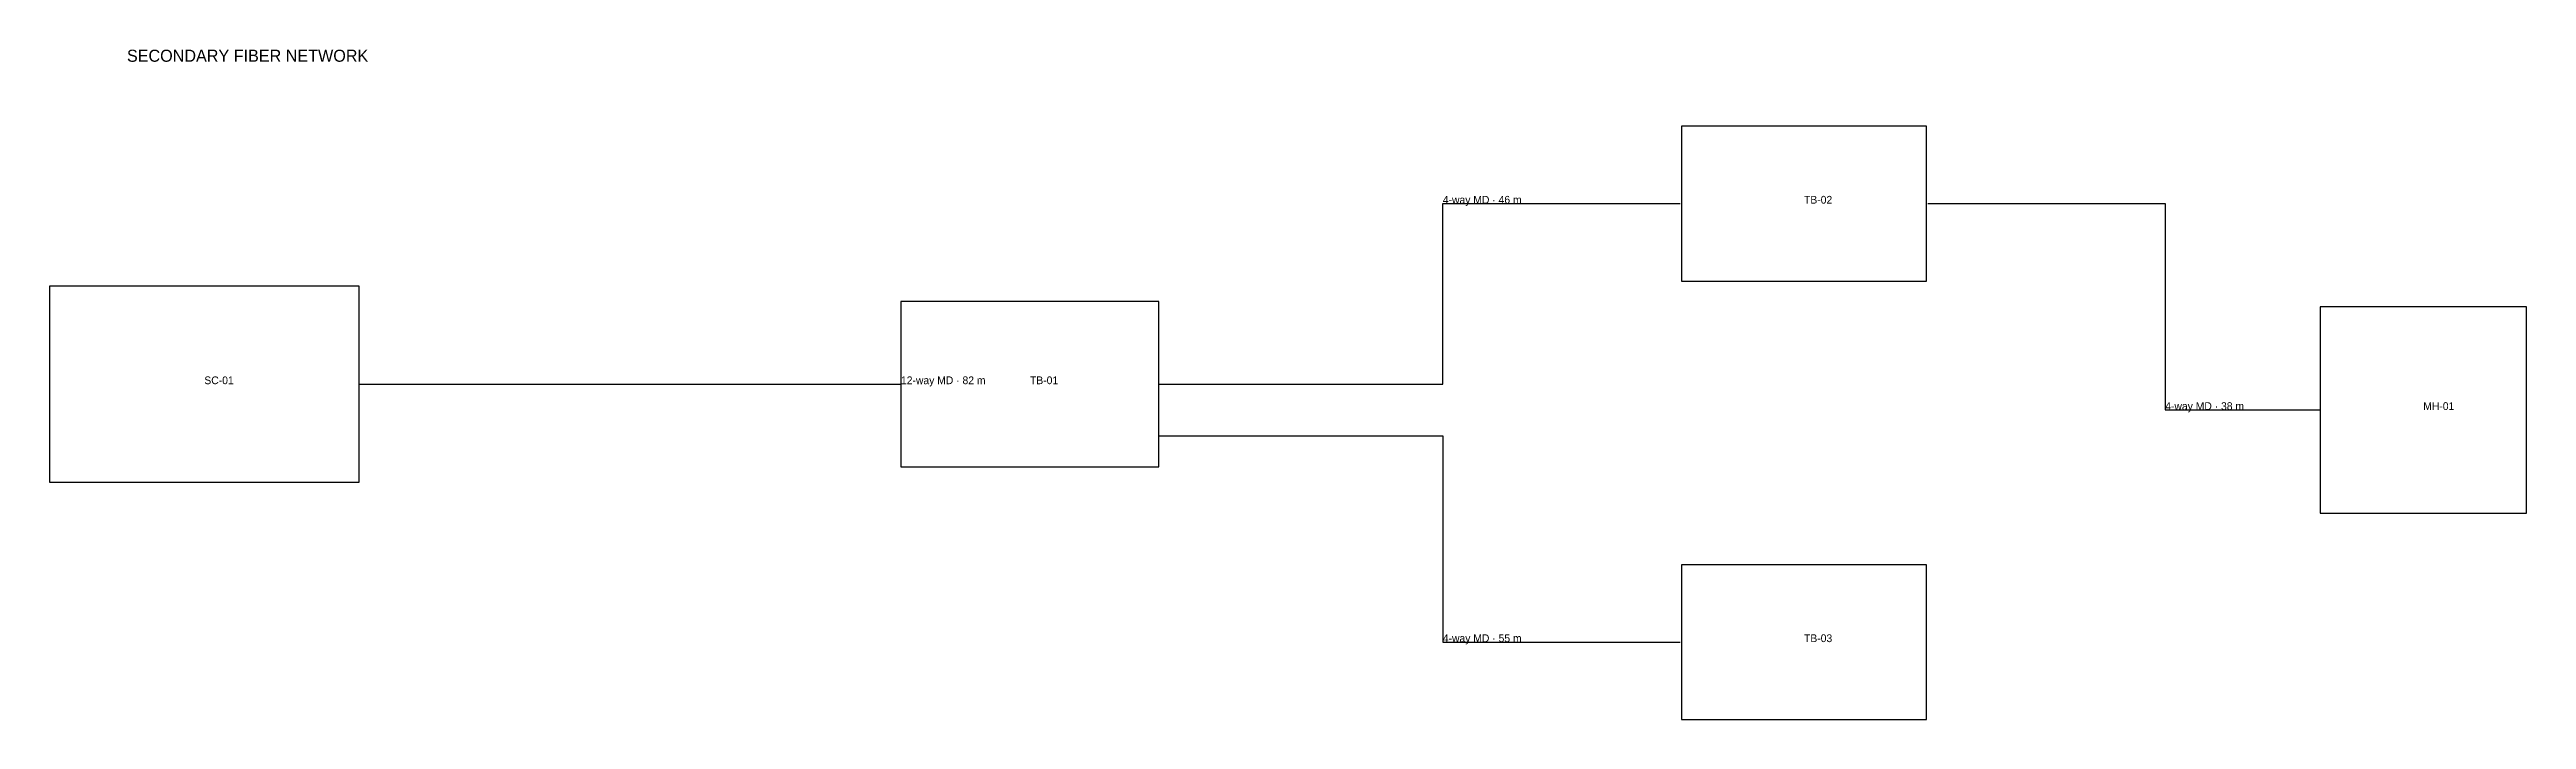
# Model space of a CAD drawing. Extents: x 20 to 1120, y 11 to 920.
# Drawn here: x 160 to 1120, y 660 to 920 of the extents above; entities outside this region: 2.
import ezdxf

# ---------------------------------------------------------------- set-up
doc = ezdxf.new("R2010")
doc.units = 0

msp = doc.modelspace()

# ---------------------------------------------------------------- linework, layer by layer
at = {"layer": 'NODES'}
for p, q in [((887.5, 890), (792.5, 890)), ((792.5, 890), (792.5, 830)), ((887.5, 830), (887.5, 890)), ((280, 828), (160, 828)), ((160, 828), (160, 752)), ((280, 752), (280, 828)), ((792.5, 830), (887.5, 830)), ((590, 822), (490, 822)), ((490, 822), (490, 758)), ((590, 758), (590, 822)), ((1120, 820), (1040, 820)), ((1040, 820), (1040, 740)), ((1120, 740), (1120, 820)), ((160, 752), (280, 752)), ((490, 758), (590, 758)), ((1040, 740), (1120, 740)), ((887.5, 720), (792.5, 720)), ((792.5, 720), (792.5, 660)), ((887.5, 660), (887.5, 720)), ((792.5, 660), (887.5, 660))]:
    msp.add_line(p, q, dxfattribs=at)
at = {"layer": 'ROUTES'}
for p, q in [((700, 790), (700, 860)), ((700, 860), (792, 860)), ((888, 860), (980, 860)), ((980, 860), (980, 780)), ((280, 790), (490, 790)), ((590, 790), (700, 790)), ((980, 780), (1040, 780)), ((590, 770), (700, 770)), ((700, 770), (700, 690)), ((700, 690), (792, 690))]:
    msp.add_line(p, q, dxfattribs=at)

# ---------------------------------------------------------------- texts
at = {"layer": 'LABELS'}
for s, p in [('4-way MD · 46 m', (700, 860)), ('TB-02', (840, 860)), ('SC-01', (220, 790)), ('12-way MD · 82 m', (490, 790)), ('TB-01', (540, 790)), ('4-way MD · 38 m', (980, 780)), ('MH-01', (1080, 780)), ('4-way MD · 55 m', (700, 690)), ('TB-03', (840, 690))]:
    msp.add_text(s, height=3, dxfattribs=at).set_placement(p)
at = {"layer": 'TEXT'}
msp.add_text('SECONDARY FIBER NETWORK', height=4.68, dxfattribs=at).set_placement((190, 915))
at = {"layer": 'TITLE'}
for s, height, p in [('P001-FIBER-SLD-001', 4, (20, 20)), ('Secondary Fiber Network', 3, (20, 12))]:
    msp.add_text(s, height=height, dxfattribs=at).set_placement(p)

doc.saveas('drawing.dxf')
